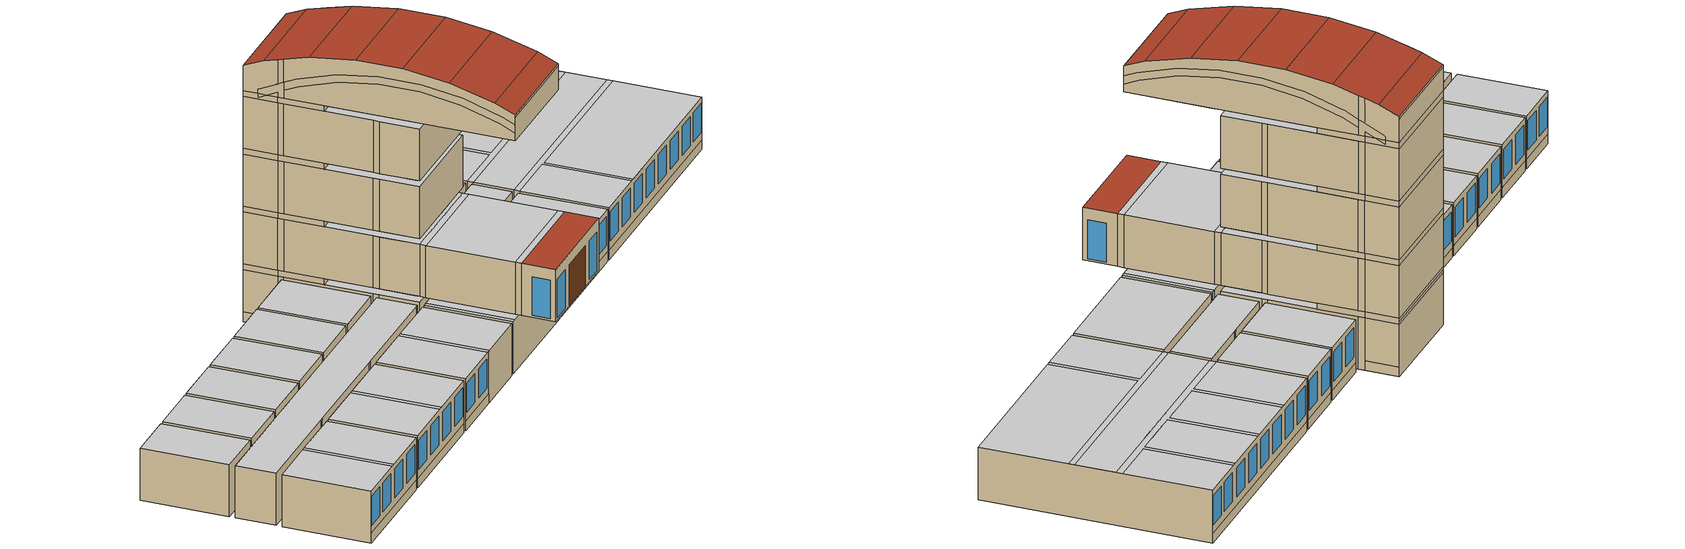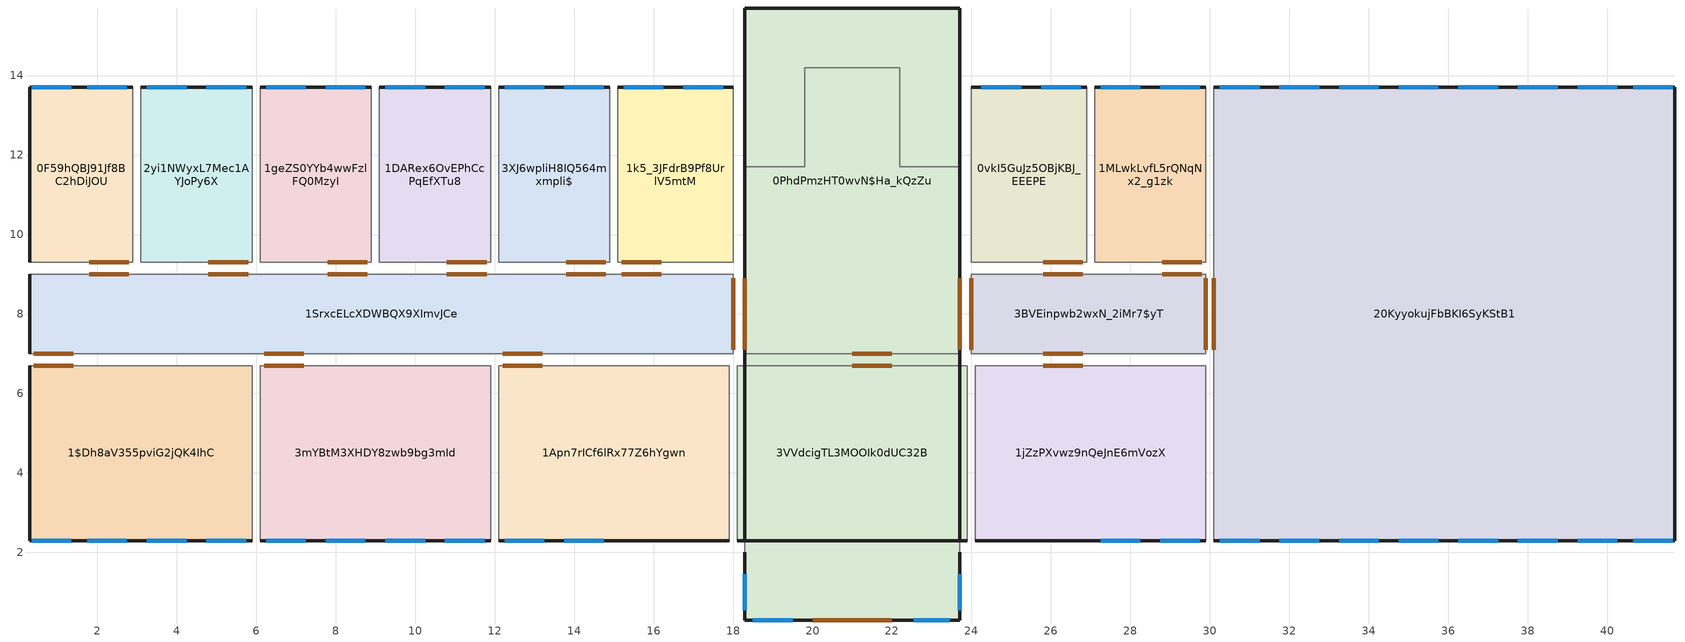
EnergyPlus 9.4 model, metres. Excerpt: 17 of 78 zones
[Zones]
1$Dh8aV355pviG2jQK4IhC
 floor ground (BS Ground Floor): 5.9,6.7 5.9,2.3 0.3,2.3 0.3,6.7 z-3
 wall outside (BS Exterior Wall): 0.3,2.3 5.9,2.3 z-2.5:-0.3
 wall ground (BS Exterior Wall): 0.3,2.3 5.9,2.3 z-3:-2.5; 0.3,6.7 0.3,2.3 z-3:-0.3
 wall to 1SrxcELcXDWBQX9XImvJCe (BS Interior Wall): 5.9,6.7 0.3,6.7 z-3:-0.3
 wall to 3mYBtM3XHDY8zwb9bg3mId (BS Interior Wall): 5.9,2.3 5.9,6.7 z-3:-0.3
 window (BS Exterior Window): 1.75,2.3 2.75,2.3 / 3.25,2.3 4.25,2.3 / 4.75,2.3 5.75,2.3 / 0.35,2.3 1.35,2.3 z-2.1:-0.6
 door inside (BS Door): 1.4,6.7 0.4,6.7 z-3:-0.9
 ceiling to 0v2mq_BpX9j9p4qwRH5aap (BS Ceiling): 2.9,2.3 2.9,6.7 0.3,6.7 0.3,2.3 z-0.3
 ceiling to 1taLmMq_bBhh1yNbf1VwUT (BS Ceiling): 5.9,2.3 5.9,6.7 3.1,6.7 3.1,2.3 z-0.3
 ceiling adiabatic (BS Ceiling): 3.1,2.3 3.1,6.7 2.9,6.7 2.9,2.3 z-0.3
20KyyokujFbBKI6SyKStB1
 floor ground (BS Ground Floor): 41.7,13.7 41.7,2.3 30.1,2.3 30.1,13.7 z-3
 wall outside (BS Exterior Wall): 30.1,2.3 41.7,2.3 / 41.7,13.7 30.1,13.7 z-2.5:-0.3
 wall to 3BVEinpwb2wxN_2iMr7$yT (BS Interior Wall): 30.1,9 30.1,7 z-3:-0.3
 wall adiabatic (BS Interior Wall): 30.1,7 30.1,6.7 / 30.1,9.3 30.1,9 z-3:-0.3
 wall to 1MLwkLvfL5rQNqNx2_g1zk (BS Interior Wall): 30.1,13.7 30.1,9.3 z-3:-0.3
 wall ground (BS Exterior Wall): 30.1,2.3 41.7,2.3 / 41.7,13.7 30.1,13.7 z-3:-2.5; 41.7,2.3 41.7,13.7 z-3:-0.3
 wall to 1jZzPXvwz9nQeJnE6mVozX (BS Interior Wall): 30.1,6.7 30.1,2.3 z-3:-0.3
 window (BS Exterior Window): 39.25,2.3 40.25,2.3 / 33.25,2.3 34.25,2.3 / 34.75,2.3 35.75,2.3 / 36.25,2.3 37.25,2.3 / 31.75,2.3 32.75,2.3 / 37.25,13.7 36.25,13.7 / 38.75,13.7 37.75,13.7 / 41.65,13.7 40.65,13.7 / 35.75,13.7 34.75,13.7 / 31.25,13.7 30.25,13.7 / 34.25,13.7 33.25,13.7 / 37.75,2.3 38.75,2.3 / 30.25,2.3 31.25,2.3 / 40.65,2.3 41.65,2.3 / 40.25,13.7 39.25,13.7 / 32.75,13.7 31.75,13.7 z-2.1:-0.6
 door inside (BS Door): 30.1,8.9 30.1,7.1 z-3:-0.9
 ceiling to 3VG_VaTqzBoOJol37bGgmR (BS Ceiling): 35.9,9.3 35.9,13.7 33.1,13.7 33.1,9.3 z-0.3
 ceiling to 21Xb5cb$P51xr_mPRJf26h (BS Ceiling): 38.9,9.3 38.9,13.7 36.1,13.7 36.1,9.3 z-0.3
 ceiling to 3sefNQ1Hz6sBA3EwjEo9EL (BS Ceiling): 32.9,9.3 32.9,13.7 30.1,13.7 30.1,9.3 z-0.3
 ceiling to 00eVuFlSP5VQRrh6IeRyEc (BS Ceiling): 41.7,7 41.7,9 30.1,9 30.1,7 z-0.3
 ceiling adiabatic (BS Ceiling): 41.7,9 41.7,9.3 39.1,9.3 39.1,13.7 38.9,13.7 38.9,9.3 36.1,9.3 36.1,13.7 35.9,13.7 35.9,9.3 33.1,9.3 33.1,13.7 32.9,13.7 32.9,9.3 30.1,9.3 30.1,9 z-0.3; 41.7,6.7 41.7,7 30.1,7 30.1,6.7 32.9,6.7 32.9,2.3 33.1,2.3 33.1,6.7 z-0.3
 ceiling to 0$eKt6z_TF_fKjXoVEG5Cw (BS Ceiling): 32.9,2.3 32.9,6.7 30.1,6.7 30.1,2.3 z-0.3
 ceiling to 3pQ$Lla7T5pR$Q74pIih7H (BS Ceiling): 41.7,9.3 41.7,13.7 39.1,13.7 39.1,9.3 z-0.3
 ceiling to 0Kht2gt3X4FwYpuImPa9kt (BS Ceiling): 41.7,2.3 41.7,6.7 33.1,6.7 33.1,2.3 z-0.3
0F59hQBJ91Jf8BC2hDiJOU
 floor ground (BS Ground Floor): 2.9,13.7 2.9,9.3 0.3,9.3 0.3,13.7 z-3
 wall outside (BS Exterior Wall): 2.9,13.7 0.3,13.7 z-2.5:-0.3
 wall ground (BS Exterior Wall): 2.9,13.7 0.3,13.7 z-3:-2.5; 0.3,13.7 0.3,9.3 z-3:-0.3
 wall to 1SrxcELcXDWBQX9XImvJCe (BS Interior Wall): 0.3,9.3 2.9,9.3 z-3:-0.3
 wall to 2yi1NWyxL7Mec1AYJoPy6X (BS Interior Wall): 2.9,9.3 2.9,13.7 z-3:-0.3
 window (BS Exterior Window): 1.35,13.7 0.35,13.7 / 2.75,13.7 1.75,13.7 z-2.1:-0.6
 door inside (BS Door): 1.8,9.3 2.8,9.3 z-3:-0.9
 ceiling to 2CcPJE7P9DqwoGopk3Hmw6 (BS Ceiling): 2.9,9.3 2.9,13.7 0.3,13.7 0.3,9.3 z-0.3
0PhdPmzHT0wvN$Ha_kQzZu
 floor adiabatic (BS Interior Floor): 22.2,14.2 22.2,11.7 23.7,11.7 23.7,7 18.3,7 18.3,11.7 19.8,11.7 19.8,14.2 z3; 22.2,14.2 22.2,11.7 23.7,11.7 23.7,7 18.3,7 18.3,11.7 19.8,11.7 19.8,14.2 z9; 22.2,14.2 22.2,11.7 23.7,11.7 23.7,7 18.3,7 18.3,11.7 19.8,11.7 19.8,14.2 z6; 23.7,2.3 23.7,2 18.3,2 18.3,2.3 z0; 23.7,7 23.7,6.7 18.3,6.7 18.3,7 z0; 23.7,7 23.7,6.7 18.3,6.7 18.3,7 z9; 22.2,14.2 22.2,11.7 23.7,11.7 23.7,7 18.3,7 18.3,11.7 19.8,11.7 19.8,14.2 z0
 floor to 3VVdcigTL3MOOIk0dUC32B (BS Interior Floor): 23.7,6.7 23.7,2.3 18.3,2.3 18.3,6.7 z0
 floor to 14cSmkGQb5Chj6GH5bUPRa (BS Interior Floor): 23.7,6.7 23.7,2.3 18.3,2.3 18.3,6.7 z9
 floor ground (BS Ground Floor): 23.7,15.7 23.7,7 18.3,7 18.3,15.7 z-3; 23.7,2 23.7,0.3 18.3,0.3 18.3,2 z0
 wall outside (BS Exterior Wall): 23.7,14 23.7,15.7 18.3,15.7 18.3,14 z3:5.7; 23.7,14 23.7,15.7 18.3,15.7 18.3,14 / 18.3,2 18.3,0.3 23.7,0.3 23.7,2 z0:2.7; 18.3,15.7 18.3,14 / 23.7,14 23.7,15.7 z-2.5:-0.3; 23.7,15.7 18.3,15.7 z8.7:9; 23.7,14 23.7,15.7 / 18.3,15.7 18.3,14 z-0.3:0; 23.7,14 23.7,15.7 18.3,15.7 18.3,14 z2.7:3; 18.3,2.3 23.7,2.3 / 23.7,15.7 18.3,15.7 z9:10.21; 23.7,14 23.7,15.7 18.3,15.7 18.3,14 z5.7:6; 23.7,14 23.7,15.7 18.3,15.7 18.3,14 z6:8.7; 18.3,15.7,9 18.3,15.7,8.7 18.3,14,8.7 18.3,14,9 18.3,14.54,9 18.3,15,8.78 18.3,15,9; 23.7,2.3,10.33 23.7,2.3,9.82 23.7,2.89,10.1 23.7,4.89,10.71 23.7,6.96,11.02 23.7,9.04,11.02 23.7,11.11,10.71 23.7,13.11,10.1 23.7,13.7,9.82 23.7,13.7,11.03 23.7,12.46,11.36 23.7,10.16,11.67 23.7,7.84,11.67 23.7,5.54,11.36 23.7,3.31,10.76; 18.3,14.54,9 18.3,14,9 18.3,14,9.26; 23.7,14,9 23.7,14,8.7 23.7,15.7,8.7 23.7,15.7,9 23.7,15,9 23.7,15,8.78 23.7,14.54,9; 18.3,14,10.94 18.3,14,9.68 18.3,13.7,9.82 18.3,13.7,11.03; 18.3,15.7,10.33 18.3,15.7,9 18.3,15,9 18.3,15,9.2 18.3,14,9.68 18.3,14,10.94 18.3,14.69,10.76; 23.7,13.7,11.03 23.7,13.7,9.82 23.7,14,9.68 23.7,14,10.94; 23.7,14,10.94 23.7,14,9.68 23.7,15,9.2 23.7,15,9 23.7,15.7,9 23.7,15.7,10.33 23.7,14.69,10.76; 18.3,13.7,11.03 18.3,13.7,9.82 18.3,13.11,10.1 18.3,11.11,10.71 18.3,9.04,11.02 18.3,6.96,11.02 18.3,4.89,10.71 18.3,2.89,10.1 18.3,2.3,9.82 18.3,2.3,10.33 18.3,3.31,10.76 18.3,5.54,11.36 18.3,7.84,11.67 18.3,10.16,11.67 18.3,12.46,11.36; 23.7,14,9.26 23.7,14,9 23.7,14.54,9
 wall adiabatic (BS Interior Wall): 18.3,14 18.3,11.7 19.8,11.7 19.8,14.2 22.2,14.2 22.2,11.7 23.7,11.7 23.7,14 z-0.3:0; 18.3,14 18.3,11.7 19.8,11.7 19.8,14.2 22.2,14.2 22.2,11.7 23.7,11.7 23.7,14 z5.7:6; 18.3,14 18.3,11.7 19.8,11.7 19.8,14.2 22.2,14.2 22.2,11.7 23.7,11.7 23.7,14 z2.7:3; 23.7,13.7 23.7,14 / 18.3,9.3 18.3,9 / 23.7,9 23.7,9.3 / 18.3,14 18.3,13.7 z-3:-0.3; 23.7,13.7 23.7,14 / 23.7,2 23.7,2.3 / 18.3,14 18.3,13.7 / 18.3,9.3 18.3,9 / 23.7,6.7 23.7,7 / 18.3,2.3 18.3,2 / 18.3,7 18.3,6.7 / 23.7,9 23.7,9.3 z0:2.7; 18.3,14 18.3,11.7 19.8,11.7 19.8,14.2 22.2,14.2 22.2,11.7 23.7,11.7 23.7,14 z8.7:9; 23.7,15.7 18.3,15.7 z-0.15:0; 18.3,9.3 18.3,9 / 23.7,13.7 23.7,14 / 23.7,9 23.7,9.3 / 18.3,14 18.3,13.7 z3:5.7; 23.7,15.7 18.3,15.7 z-0.3:-0.15; 23.7,13.7 23.7,14 / 18.3,9.3 18.3,9 / 18.3,14 18.3,13.7 / 23.7,9 23.7,9.3 z6:8.7; 23.7,15.7 18.3,15.7 / 18.3,2.3 23.7,2.3 z10.21:10.33; 18.3,13.11,10.1 18.3,13.7,9.82 18.3,13.7,9.4 18.3,12.97,9.74 18.3,11.03,10.34 18.3,9.02,10.64 18.3,6.98,10.64 18.3,4.97,10.34 18.3,3.02,9.74 18.3,2.3,9.4 18.3,2.3,9.82 18.3,2.89,10.1 18.3,4.89,10.71 18.3,6.96,11.02 18.3,9.04,11.02 18.3,11.11,10.71; 23.7,14.54,9 23.7,15,8.78 23.7,15,9; 18.3,15,9 18.3,15,8.78 18.3,14.54,9; 18.3,15,9.2 18.3,15,9 18.3,14.54,9 18.3,14,9.26 18.3,14,9 18.3,13.7,9 18.3,13.7,9.82; 23.7,2.89,10.1 23.7,2.3,9.82 23.7,2.3,9.4 23.7,3.02,9.74 23.7,4.97,10.34 23.7,6.98,10.64 23.7,9.02,10.64 23.7,11.03,10.34 23.7,12.97,9.74 23.7,13.7,9.4 23.7,13.7,9.82 23.7,13.11,10.1 23.7,11.11,10.71 23.7,9.04,11.02 23.7,6.96,11.02 23.7,4.89,10.71; 23.7,13.7,9.82 23.7,13.7,9 23.7,14,9 23.7,14,9.26 23.7,14.54,9 23.7,15,9 23.7,15,9.2
 wall to 1SrxcELcXDWBQX9XImvJCe (BS Interior Wall): 18.3,9 18.3,7 z-3:-0.3
 wall to 2ZA9Zu2EfCDRHYeBd_iRey (BS Interior Wall): 23.7,9.3 23.7,13.7 z6:8.7
 wall to 1Pto60QwP1JvdNmhJOmrlf (BS Interior Wall): 18.3,13.7 18.3,9.3 z6:8.7
 wall to 1FsfTlNHzDiQydR7cbC3bX (BS Interior Wall): 23.7,7 23.7,9 z6:8.7
 wall to 14cSmkGQb5Chj6GH5bUPRa (BS Interior Wall): 18.3,7 23.7,7 z6:8.7
 wall to 0vkI5GuJz5OBjKBJ_EEEPE (BS Interior Wall): 23.7,9.3 23.7,13.7 z-3:-0.3
 wall ground (BS Exterior Wall): 18.3,15.7 18.3,14 / 23.7,14 23.7,15.7 z-3:-2.5; 23.7,15.7 18.3,15.7 z-3:-0.3
 wall to 2kYMI8pg909xJ2DLSV4VwB (BS Interior Wall): 23.7,9.3 23.7,13.7 z3:5.7
 wall to 3BVEinpwb2wxN_2iMr7$yT (BS Interior Wall): 23.7,7 23.7,9 z-3:-0.3
 wall to 0$eKt6z_TF_fKjXoVEG5Cw (BS Interior Wall): 23.7,2.3 23.7,6.7 z0:2.7
 wall to 1QSBlSGG9CGP76GbGKSJ8g (BS Interior Wall): 23.7,9.3 23.7,13.7 z0:2.7
 wall to 2B7cRcVj51Qv4C6__R44xu (BS Interior Wall): 18.3,6.7 18.3,2.3 z0:2.7
 wall to 2HnbZBXN52oxusTs3Un5e7 (BS Interior Wall): 18.3,9 18.3,7 z0:2.7
 wall to 3VV6rr95r3NQwIcU9Gvngz (BS Interior Wall): 18.3,12.97,9.74 18.3,13.7,9.4 18.3,13.7,9 18.3,2.3,9 18.3,2.3,9.4 18.3,3.02,9.74 18.3,4.97,10.34 18.3,6.98,10.64 18.3,9.02,10.64 18.3,11.03,10.34
 wall to 2C1bLb$nf9YhxSJidm6nxU (BS Interior Wall): 23.7,3.02,9.74 23.7,2.3,9.4 23.7,2.3,9 23.7,13.7,9 23.7,13.7,9.4 23.7,12.97,9.74 23.7,11.03,10.34 23.7,9.02,10.64 23.7,6.98,10.64 23.7,4.97,10.34
 wall to 1k5_3JFdrB9Pf8UrlV5mtM (BS Interior Wall): 18.3,13.7 18.3,9.3 z-3:-0.3
 wall to 3RaYI3pSP41vsbJmfPmo2G (BS Interior Wall): 18.3,13.7 18.3,9.3 z3:5.7
 wall to 0CM3trCnD9RO1ae6cHaLbY (BS Interior Wall): 18.3,9 18.3,7 z3:5.7
 wall to 3VVdcigTL3MOOIk0dUC32B (BS Interior Wall): 18.3,7 23.7,7 z-3:-0.3
 wall to 05$4pUp9n7_BM8rl8IyXG4 (BS Interior Wall): 18.3,13.7 18.3,9.3 z0:2.7
 wall to 0bbi7jwFX5EgYtOUiXmMPZ (BS Interior Wall): 18.3,9 18.3,7 z6:8.7
 wall to 00eVuFlSP5VQRrh6IeRyEc (BS Interior Wall): 23.7,7 23.7,9 z0:2.7
 wall to 3SrN4J8$P18hlt_KE0C4pC (BS Interior Wall): 23.7,7 23.7,9 z3:5.7
 wall to 1sKK5eIVD4wRsWgd2sPWuY (BS Interior Wall): 18.3,7 23.7,7 z3:5.7
 window (BS Exterior Window): 18.5,0.3 19.5,0.3 / 23.7,0.55 23.7,1.45 / 22.55,0.3 23.45,0.3 / 18.3,1.45 18.3,0.55 z0.1:2.1
 door inside (BS Door): 23.7,7.1 23.7,8.9 / 21,7 22,7 / 18.3,8.9 18.3,7.1 z3:5.1; 23.7,7.1 23.7,8.9 / 21,7 22,7 / 18.3,8.9 18.3,7.1 z6:8.1; 21,7 22,7 / 18.3,8.9 18.3,7.1 / 23.7,7.1 23.7,8.9 z-3:-0.9; 18.3,8.9 18.3,7.1 / 23.7,7.1 23.7,8.9 z0:2.1
 door (BS Door): 20,0.3 22,0.3 z0:2.1
 ceiling adiabatic (BS Ceiling): 23.7,7 23.7,11.7 22.2,11.7 22.2,14.2 19.8,14.2 19.8,11.7 18.3,11.7 18.3,7 z5.7; 23.7,6.7 23.7,7 18.3,7 18.3,6.7 z2.7; 23.7,2 23.7,2.3 18.3,2.3 18.3,2 z2.7; 23.7,7 23.7,11.7 22.2,11.7 22.2,14.2 19.8,14.2 19.8,11.7 18.3,11.7 18.3,7 z8.7; 23.7,7 23.7,11.7 22.2,11.7 22.2,14.2 19.8,14.2 19.8,11.7 18.3,11.7 18.3,7 z2.7; 23.7,7 23.7,11.7 22.2,11.7 22.2,14.2 19.8,14.2 19.8,11.7 18.3,11.7 18.3,7 z-0.3
 ceiling to 1sKK5eIVD4wRsWgd2sPWuY (BS Ceiling): 23.7,2.3 23.7,6.7 18.3,6.7 18.3,2.3 z2.7
 roof outside (BS Flat Roof): 23.7,5.54,11.36 23.7,7.84,11.67 18.3,7.84,11.67 18.3,5.54,11.36; 18.3,3.31,10.76 18.3,2.3,10.33 23.7,2.3,10.33 23.7,3.31,10.76; 18.3,5.54,11.36 18.3,3.31,10.76 23.7,3.31,10.76 23.7,5.54,11.36; 23.7,7.84 23.7,10.16 18.3,10.16 18.3,7.84 z11.67; 23.7,12.46,11.36 23.7,14.69,10.76 18.3,14.69,10.76 18.3,12.46,11.36; 23.7,10.16,11.67 23.7,12.46,11.36 18.3,12.46,11.36 18.3,10.16,11.67; 23.7,14.69,10.76 23.7,15.7,10.33 18.3,15.7,10.33 18.3,14.69,10.76
 roof outside (BS Ceiling): 23.7,0.3 23.7,2 18.3,2 18.3,0.3 z2.7
1SrxcELcXDWBQX9XImvJCe
 floor ground (BS Ground Floor): 18,9 18,7 0.3,7 0.3,9 z-3
 wall to 1DARex6OvEPhCcPqEfXTu8 (BS Interior Wall): 11.9,9 9.1,9 z-3:-0.3
 wall to 1geZS0YYb4wwFzlFQ0MzyI (BS Interior Wall): 8.9,9 6.1,9 z-3:-0.3
 wall adiabatic (BS Interior Wall): 17.9,7 18,7 / 12.1,9 11.9,9 / 6.1,9 5.9,9 / 3.1,9 2.9,9 / 9.1,9 8.9,9 / 15.1,9 14.9,9 / 11.9,7 12.1,7 / 5.9,7 6.1,7 z-3:-0.3
 wall to 3XJ6wpliH8IQ564mxmpli$ (BS Interior Wall): 14.9,9 12.1,9 z-3:-0.3
 wall ground (BS Exterior Wall): 0.3,9 0.3,7 z-3:-0.3
 wall to 1k5_3JFdrB9Pf8UrlV5mtM (BS Interior Wall): 18,9 15.1,9 z-3:-0.3
 wall to 2yi1NWyxL7Mec1AYJoPy6X (BS Interior Wall): 5.9,9 3.1,9 z-3:-0.3
 wall to 3mYBtM3XHDY8zwb9bg3mId (BS Interior Wall): 6.1,7 11.9,7 z-3:-0.3
 wall to 1Apn7rICf6lRx77Z6hYgwn (BS Interior Wall): 12.1,7 17.9,7 z-3:-0.3
 door inside (BS Door): 12.2,7 13.2,7 / 2.8,9 1.8,9 / 5.8,9 4.8,9 / 18,7.1 18,8.9 / 14.8,9 13.8,9 / 0.4,7 1.4,7 / 16.2,9 15.2,9 / 6.2,7 7.2,7 / 11.8,9 10.8,9 / 8.8,9 7.8,9 z-3:-0.9
 ceiling to 2HnbZBXN52oxusTs3Un5e7 (BS Ceiling): 18,7 18,9 0.3,9 0.3,7 z-0.3
3mYBtM3XHDY8zwb9bg3mId
 floor ground (BS Ground Floor): 11.9,6.7 11.9,2.3 6.1,2.3 6.1,6.7 z-3
 wall outside (BS Exterior Wall): 6.1,2.3 11.9,2.3 z-2.5:-0.3
 wall to 1Apn7rICf6lRx77Z6hYgwn (BS Interior Wall): 11.9,2.3 11.9,6.7 z-3:-0.3
 wall ground (BS Exterior Wall): 6.1,2.3 11.9,2.3 z-3:-2.5
 window (BS Exterior Window): 10.75,2.3 11.75,2.3 / 6.25,2.3 7.25,2.3 / 9.25,2.3 10.25,2.3 / 7.75,2.3 8.75,2.3 z-2.1:-0.6
 door inside (BS Door): 7.2,6.7 6.2,6.7 z-3:-0.9
 ceiling adiabatic (BS Ceiling): 9.1,2.3 9.1,6.7 8.9,6.7 8.9,2.3 z-0.3
 ceiling to 0iEZdLIqfD7x3avzU4ffZa (BS Ceiling): 11.9,2.3 11.9,6.7 9.1,6.7 9.1,2.3 z-0.3
 ceiling to 1taLmMq_bBhh1yNbf1VwUT (BS Ceiling): 8.9,2.3 8.9,6.7 6.1,6.7 6.1,2.3 z-0.3
1jZzPXvwz9nQeJnE6mVozX
 floor ground (BS Ground Floor): 29.9,6.7 29.9,2.3 24.1,2.3 24.1,6.7 z-3
 wall outside (BS Exterior Wall): 27,2.3 29.9,2.3 z-2.5:-0.3
 wall ground (BS Exterior Wall): 24.1,2.3 27,2.3 z-3:-0.3; 27,2.3 29.9,2.3 z-3:-2.5
 wall to 3BVEinpwb2wxN_2iMr7$yT (BS Interior Wall): 29.9,6.7 24.1,6.7 z-3:-0.3
 wall to 3VVdcigTL3MOOIk0dUC32B (BS Interior Wall): 24.1,6.7 24.1,2.3 z-3:-0.3
 window (BS Exterior Window): 28.75,2.3 29.75,2.3 / 27.25,2.3 28.25,2.3 z-2.1:-0.6
 door inside (BS Door): 26.8,6.7 25.8,6.7 z-3:-0.9
 ceiling to 0$eKt6z_TF_fKjXoVEG5Cw (BS Ceiling): 29.9,2.3 29.9,6.7 24.1,6.7 24.1,2.3 z-0.3
1k5_3JFdrB9Pf8UrlV5mtM
 floor ground (BS Ground Floor): 18,13.7 18,9.3 15.1,9.3 15.1,13.7 z-3
 wall outside (BS Exterior Wall): 18,13.7 15.1,13.7 z-2.5:-0.3
 wall ground (BS Exterior Wall): 18,13.7 15.1,13.7 z-3:-2.5
 wall to 3XJ6wpliH8IQ564mxmpli$ (BS Interior Wall): 15.1,13.7 15.1,9.3 z-3:-0.3
 window (BS Exterior Window): 17.75,13.7 16.75,13.7 / 16.25,13.7 15.25,13.7 z-2.1:-0.6
 door inside (BS Door): 15.2,9.3 16.2,9.3 z-3:-0.9
 ceiling to 05$4pUp9n7_BM8rl8IyXG4 (BS Ceiling): 18,9.3 18,13.7 15.1,13.7 15.1,9.3 z-0.3
2yi1NWyxL7Mec1AYJoPy6X
 floor ground (BS Ground Floor): 5.9,13.7 5.9,9.3 3.1,9.3 3.1,13.7 z-3
 wall outside (BS Exterior Wall): 5.9,13.7 3.1,13.7 z-2.5:-0.3
 wall ground (BS Exterior Wall): 5.9,13.7 3.1,13.7 z-3:-2.5
 wall to 1geZS0YYb4wwFzlFQ0MzyI (BS Interior Wall): 5.9,9.3 5.9,13.7 z-3:-0.3
 window (BS Exterior Window): 5.75,13.7 4.75,13.7 / 4.25,13.7 3.25,13.7 z-2.1:-0.6
 door inside (BS Door): 4.8,9.3 5.8,9.3 z-3:-0.9
 ceiling to 2CcPJE7P9DqwoGopk3Hmw6 (BS Ceiling): 5.9,9.3 5.9,13.7 3.1,13.7 3.1,9.3 z-0.3
0vkI5GuJz5OBjKBJ_EEEPE
 floor ground (BS Ground Floor): 26.9,13.7 26.9,9.3 24,9.3 24,13.7 z-3
 wall outside (BS Exterior Wall): 26.9,13.7 24,13.7 z-2.5:-0.3
 wall ground (BS Exterior Wall): 26.9,13.7 24,13.7 z-3:-2.5
 wall to 1MLwkLvfL5rQNqNx2_g1zk (BS Interior Wall): 26.9,9.3 26.9,13.7 z-3:-0.3
 wall to 3BVEinpwb2wxN_2iMr7$yT (BS Interior Wall): 24,9.3 26.9,9.3 z-3:-0.3
 window (BS Exterior Window): 26.75,13.7 25.75,13.7 / 25.25,13.7 24.25,13.7 z-2.1:-0.6
 door inside (BS Door): 25.8,9.3 26.8,9.3 z-3:-0.9
 ceiling to 1QSBlSGG9CGP76GbGKSJ8g (BS Ceiling): 26.9,9.3 26.9,13.7 24,13.7 24,9.3 z-0.3
1MLwkLvfL5rQNqNx2_g1zk
 floor ground (BS Ground Floor): 29.9,13.7 29.9,9.3 27.1,9.3 27.1,13.7 z-3
 wall outside (BS Exterior Wall): 29.9,13.7 27.1,13.7 z-2.5:-0.3
 wall to 3BVEinpwb2wxN_2iMr7$yT (BS Interior Wall): 27.1,9.3 29.9,9.3 z-3:-0.3
 wall ground (BS Exterior Wall): 29.9,13.7 27.1,13.7 z-3:-2.5
 window (BS Exterior Window): 28.25,13.7 27.25,13.7 / 29.75,13.7 28.75,13.7 z-2.1:-0.6
 door inside (BS Door): 28.8,9.3 29.8,9.3 z-3:-0.9
 ceiling to 08enjGMu51g8uLhNew1tqP (BS Ceiling): 29.9,9.3 29.9,13.7 27.1,13.7 27.1,9.3 z-0.3
3BVEinpwb2wxN_2iMr7$yT
 floor ground (BS Ground Floor): 29.9,9 29.9,7 24,7 24,9 z-3
 wall adiabatic (BS Interior Wall): 24,7 24.1,7 / 27.1,9 26.9,9 z-3:-0.3
 door inside (BS Door): 29.8,9 28.8,9 / 24,8.9 24,7.1 / 26.8,9 25.8,9 / 25.8,7 26.8,7 / 29.9,7.1 29.9,8.9 z-3:-0.9
 ceiling to 00eVuFlSP5VQRrh6IeRyEc (BS Ceiling): 29.9,7 29.9,9 24,9 24,7 z-0.3
1Apn7rICf6lRx77Z6hYgwn
 floor ground (BS Ground Floor): 17.9,6.7 17.9,2.3 12.1,2.3 12.1,6.7 z-3
 wall outside (BS Exterior Wall): 12.1,2.3 15,2.3 z-2.5:-0.3
 wall ground (BS Exterior Wall): 12.1,2.3 15,2.3 z-3:-2.5; 15,2.3 17.9,2.3 z-3:-0.3
 wall to 3VVdcigTL3MOOIk0dUC32B (BS Interior Wall): 17.9,2.3 17.9,6.7 z-3:-0.3
 window (BS Exterior Window): 12.25,2.3 13.25,2.3 / 13.75,2.3 14.75,2.3 z-2.1:-0.6
 door inside (BS Door): 13.2,6.7 12.2,6.7 z-3:-0.9
 ceiling to 2B7cRcVj51Qv4C6__R44xu (BS Ceiling): 17.9,2.3 17.9,6.7 15.1,6.7 15.1,2.3 z-0.3
 ceiling adiabatic (BS Ceiling): 15.1,2.3 15.1,6.7 14.9,6.7 14.9,2.3 z-0.3
 ceiling to 0iEZdLIqfD7x3avzU4ffZa (BS Ceiling): 14.9,2.3 14.9,6.7 12.1,6.7 12.1,2.3 z-0.3
3VVdcigTL3MOOIk0dUC32B
 floor ground (BS Ground Floor): 23.9,6.7 23.9,2.3 18.1,2.3 18.1,6.7 z-3
 wall outside (BS Exterior Wall): 18.1,2.3 23.9,2.3 z-3:-0.3
 wall adiabatic (BS Interior Wall): 23.9,6.7 23.7,6.7 / 18.3,6.7 18.1,6.7 z-3:-0.3
 door inside (BS Door): 22,6.7 21,6.7 z-3:-0.9
 ceiling adiabatic (BS Ceiling): 23.9,2.3 23.9,6.7 23.7,6.7 23.7,2.3 z-0.3; 18.3,2.3 18.3,6.7 18.1,6.7 18.1,2.3 z-0.3
3XJ6wpliH8IQ564mxmpli$
 floor ground (BS Ground Floor): 14.9,13.7 14.9,9.3 12.1,9.3 12.1,13.7 z-3
 wall outside (BS Exterior Wall): 14.9,13.7 12.1,13.7 z-2.5:-0.3
 wall ground (BS Exterior Wall): 14.9,13.7 12.1,13.7 z-3:-2.5
 wall to 1DARex6OvEPhCcPqEfXTu8 (BS Interior Wall): 12.1,13.7 12.1,9.3 z-3:-0.3
 window (BS Exterior Window): 14.75,13.7 13.75,13.7 / 13.25,13.7 12.25,13.7 z-2.1:-0.6
 door inside (BS Door): 13.8,9.3 14.8,9.3 z-3:-0.9
 ceiling to 2feNlfknz8J8XEHBxJT6K2 (BS Ceiling): 14.9,9.3 14.9,13.7 12.1,13.7 12.1,9.3 z-0.3
1geZS0YYb4wwFzlFQ0MzyI
 floor ground (BS Ground Floor): 8.9,13.7 8.9,9.3 6.1,9.3 6.1,13.7 z-3
 wall outside (BS Exterior Wall): 8.9,13.7 6.1,13.7 z-2.5:-0.3
 wall ground (BS Exterior Wall): 8.9,13.7 6.1,13.7 z-3:-2.5
 wall to 1DARex6OvEPhCcPqEfXTu8 (BS Interior Wall): 8.9,9.3 8.9,13.7 z-3:-0.3
 window (BS Exterior Window): 7.25,13.7 6.25,13.7 / 8.75,13.7 7.75,13.7 z-2.1:-0.6
 door inside (BS Door): 7.8,9.3 8.8,9.3 z-3:-0.9
 ceiling to 2feNlfknz8J8XEHBxJT6K2 (BS Ceiling): 8.9,9.3 8.9,13.7 6.1,13.7 6.1,9.3 z-0.3
1DARex6OvEPhCcPqEfXTu8
 floor ground (BS Ground Floor): 11.9,13.7 11.9,9.3 9.1,9.3 9.1,13.7 z-3
 wall outside (BS Exterior Wall): 11.9,13.7 9.1,13.7 z-2.5:-0.3
 wall ground (BS Exterior Wall): 11.9,13.7 9.1,13.7 z-3:-2.5
 window (BS Exterior Window): 11.75,13.7 10.75,13.7 / 10.25,13.7 9.25,13.7 z-2.1:-0.6
 door inside (BS Door): 10.8,9.3 11.8,9.3 z-3:-0.9
 ceiling to 2feNlfknz8J8XEHBxJT6K2 (BS Ceiling): 11.9,9.3 11.9,13.7 9.1,13.7 9.1,9.3 z-0.3
[Building]
None: North Axis=0; Terrain=Suburbs; Loads Convergence Tolerance Value=0.04; Temperature Convergence Tolerance Value=0.4; Solar Distribution=FullInteriorAndExterior; Maximum Number of Warmup Days=25; Minimum Number of Warmup Days=6
[Site:Location]
DENVER_STAPLETON_CO_USA_WMO_724690: Latitude=39.77; Longitude=-104.87; Time Zone=-7; Elevation=1611
[SizingPeriod:DesignDay] Day of Month=21; Humidity Condition Type=Wetbulb; Barometric Pressure=83411; Rain Indicator=No; Snow Indicator=No; Daylight Saving Time Indicator=No; Solar Model Indicator=ASHRAEClearSky
Name | Month | Day Type | Maximum DryBulb Temperature | Daily DryBulb Temperature Range | Wetbulb or DewPoint at Maximum DryBulb | Wind Speed | Wind Direction | Sky Clearness
DENVER_STAPLETON Ann Htg 99.6% Condns DB | 12 | WinterDesignDay | -20 | 0 | -20 | 2.3 | 180 | 0
DENVER_STAPLETON Ann Clg .4% Condns DB=>MWB | 7 | SummerDesignDay | 34.1 | 15.2 | 15.8 | 4 | 120 | 1
[MATERIAL] Roughness=MediumRough; Thermal Absorptance=0.9; Solar Absorptance=0.7; Visible Absorptance=0.7
Name | Thickness | Conductivity | Density | Specific Heat
hardwood | 0.04 | 0.13 | 650 | 1500
concrete_CEM_II_BS325R_wz05 | 0.175 | 2.1 | 2420 | 1000
EPS_040_15 | 0.07 | 0.04 | 15 | 1500
lime_plaster | 0.01 | 0.7 | 1600 | 850
vertical_core_brick_700 | 0.15 | 0.13 | 695 | 850
cement_floating_screed_2_bottom | 0.04 | 1.4 | 1990 | 1000
foam_glass_board_130 | 0.12 | 0.065 | 130 | 840
gravel_single_granular | 0.03 | 0.814 | 1500 | 840
[WINDOWMATERIAL:SIMPLEGLAZINGSYSTEM]
Glas1995_2015AluoderStahlfensterWaermeschutzverglasungzweifach: UFactor=1.24754; Solar Heat Gain Coefficient=0.65
[CONSTRUCTION]
BS Exterior Window: Glas1995_2015AluoderStahlfensterWaermeschutzverglasungzweifach
BS Door: hardwood
BS Exterior Wall: EPS_040_15, concrete_CEM_II_BS325R_wz05
BS Interior Wall: lime_plaster, vertical_core_brick_700, lime_plaster
BS Ground Floor; BS Interior Floor: concrete_CEM_II_BS325R_wz05, EPS_040_15, cement_floating_screed_2_bottom
BS Ceiling: cement_floating_screed_2_bottom, EPS_040_15, concrete_CEM_II_BS325R_wz05
BS Flat Roof: gravel_single_granular, foam_glass_board_130, concrete_CEM_II_BS325R_wz05
[ZONE] Type=1; Multiplier=1; Ceiling Height=autocalculate; Floor Area=autocalculate; Part of Total Floor Area=Yes
Name | Volume
1$Dh8aV355pviG2jQK4IhC | 66.528
20KyyokujFbBKI6SyKStB1 | 357.048
0F59hQBJ91Jf8BC2hDiJOU | 30.888
0PhdPmzHT0wvN$Ha_kQzZu | 786.189
1SrxcELcXDWBQX9XImvJCe | 95.58
3mYBtM3XHDY8zwb9bg3mId; 1jZzPXvwz9nQeJnE6mVozX; 1Apn7rICf6lRx77Z6hYgwn; 3VVdcigTL3MOOIk0dUC32B | 68.904
1k5_3JFdrB9Pf8UrlV5mtM; 0vkI5GuJz5OBjKBJ_EEEPE | 34.452
2yi1NWyxL7Mec1AYJoPy6X; 1MLwkLvfL5rQNqNx2_g1zk; 3XJ6wpliH8IQ564mxmpli$; 1geZS0YYb4wwFzlFQ0MzyI; 1DARex6OvEPhCcPqEfXTu8 | 33.264
3BVEinpwb2wxN_2iMr7$yT | 31.86
[PEOPLE] Number of People Schedule=Schedule People Single office; Number of People Calculation Method=People/Area; People per Zone Floor Area=0.0714286; Fraction Radiant=0.5; Sensible Heat Fraction=autocalculate; Activity Level Schedule=Schedule Activity 70; Carbon Dioxide Generation Rate=3.82e-08; Enable ASHRAE 55 Comfort Warnings=No; Mean Radiant Temperature Calculation Type=ZoneAveraged; Clothing Insulation Calculation Method=ClothingInsulationSchedule
Name | Zone or ZoneList
1$Dh8aV355pviG2jQK4IhC | 1$Dh8aV355pviG2jQK4IhC
20KyyokujFbBKI6SyKStB1 | 20KyyokujFbBKI6SyKStB1
0F59hQBJ91Jf8BC2hDiJOU | 0F59hQBJ91Jf8BC2hDiJOU
0PhdPmzHT0wvN$Ha_kQzZu | 0PhdPmzHT0wvN$Ha_kQzZu
1SrxcELcXDWBQX9XImvJCe | 1SrxcELcXDWBQX9XImvJCe
3mYBtM3XHDY8zwb9bg3mId | 3mYBtM3XHDY8zwb9bg3mId
1jZzPXvwz9nQeJnE6mVozX | 1jZzPXvwz9nQeJnE6mVozX
1k5_3JFdrB9Pf8UrlV5mtM | 1k5_3JFdrB9Pf8UrlV5mtM
2yi1NWyxL7Mec1AYJoPy6X | 2yi1NWyxL7Mec1AYJoPy6X
0vkI5GuJz5OBjKBJ_EEEPE | 0vkI5GuJz5OBjKBJ_EEEPE
1MLwkLvfL5rQNqNx2_g1zk | 1MLwkLvfL5rQNqNx2_g1zk
3BVEinpwb2wxN_2iMr7$yT | 3BVEinpwb2wxN_2iMr7$yT
1Apn7rICf6lRx77Z6hYgwn | 1Apn7rICf6lRx77Z6hYgwn
3VVdcigTL3MOOIk0dUC32B | 3VVdcigTL3MOOIk0dUC32B
3XJ6wpliH8IQ564mxmpli$ | 3XJ6wpliH8IQ564mxmpli$
1geZS0YYb4wwFzlFQ0MzyI | 1geZS0YYb4wwFzlFQ0MzyI
1DARex6OvEPhCcPqEfXTu8 | 1DARex6OvEPhCcPqEfXTu8
[LIGHTS] Schedule=Schedule Lighting Single office; Design Level Calculation Method=Watts/Area; Watts per Zone Floor Area=15.9; Return Air Fraction=0; Fraction Radiant=0.42; Fraction Visible=0.18; Fraction Replaceable=1; EndUse Subcategory=General; Return Air Fraction Calculated from Plenum Temperature=No; Return Air Fraction Function of Plenum Temperature Coefficient 1=0; Return Air Fraction Function of Plenum Temperature Coefficient 2=0
Name | Zone or ZoneList
1$Dh8aV355pviG2jQK4IhC | 1$Dh8aV355pviG2jQK4IhC
20KyyokujFbBKI6SyKStB1 | 20KyyokujFbBKI6SyKStB1
0F59hQBJ91Jf8BC2hDiJOU | 0F59hQBJ91Jf8BC2hDiJOU
0PhdPmzHT0wvN$Ha_kQzZu | 0PhdPmzHT0wvN$Ha_kQzZu
1SrxcELcXDWBQX9XImvJCe | 1SrxcELcXDWBQX9XImvJCe
3mYBtM3XHDY8zwb9bg3mId | 3mYBtM3XHDY8zwb9bg3mId
1jZzPXvwz9nQeJnE6mVozX | 1jZzPXvwz9nQeJnE6mVozX
1k5_3JFdrB9Pf8UrlV5mtM | 1k5_3JFdrB9Pf8UrlV5mtM
2yi1NWyxL7Mec1AYJoPy6X | 2yi1NWyxL7Mec1AYJoPy6X
0vkI5GuJz5OBjKBJ_EEEPE | 0vkI5GuJz5OBjKBJ_EEEPE
1MLwkLvfL5rQNqNx2_g1zk | 1MLwkLvfL5rQNqNx2_g1zk
3BVEinpwb2wxN_2iMr7$yT | 3BVEinpwb2wxN_2iMr7$yT
1Apn7rICf6lRx77Z6hYgwn | 1Apn7rICf6lRx77Z6hYgwn
3VVdcigTL3MOOIk0dUC32B | 3VVdcigTL3MOOIk0dUC32B
3XJ6wpliH8IQ564mxmpli$ | 3XJ6wpliH8IQ564mxmpli$
1geZS0YYb4wwFzlFQ0MzyI | 1geZS0YYb4wwFzlFQ0MzyI
1DARex6OvEPhCcPqEfXTu8 | 1DARex6OvEPhCcPqEfXTu8
[ELECTRICEQUIPMENT] Schedule=Schedule Equipment Single office; Design Level Calculation Method=Watts/Area; Watts per Zone Floor Area=7; Fraction Latent=0; Fraction Radiant=0; Fraction Lost=0; EndUse Subcategory=General
Name | Zone or ZoneList
1$Dh8aV355pviG2jQK4IhC | 1$Dh8aV355pviG2jQK4IhC
20KyyokujFbBKI6SyKStB1 | 20KyyokujFbBKI6SyKStB1
0F59hQBJ91Jf8BC2hDiJOU | 0F59hQBJ91Jf8BC2hDiJOU
0PhdPmzHT0wvN$Ha_kQzZu | 0PhdPmzHT0wvN$Ha_kQzZu
1SrxcELcXDWBQX9XImvJCe | 1SrxcELcXDWBQX9XImvJCe
3mYBtM3XHDY8zwb9bg3mId | 3mYBtM3XHDY8zwb9bg3mId
1jZzPXvwz9nQeJnE6mVozX | 1jZzPXvwz9nQeJnE6mVozX
1k5_3JFdrB9Pf8UrlV5mtM | 1k5_3JFdrB9Pf8UrlV5mtM
2yi1NWyxL7Mec1AYJoPy6X | 2yi1NWyxL7Mec1AYJoPy6X
0vkI5GuJz5OBjKBJ_EEEPE | 0vkI5GuJz5OBjKBJ_EEEPE
1MLwkLvfL5rQNqNx2_g1zk | 1MLwkLvfL5rQNqNx2_g1zk
3BVEinpwb2wxN_2iMr7$yT | 3BVEinpwb2wxN_2iMr7$yT
1Apn7rICf6lRx77Z6hYgwn | 1Apn7rICf6lRx77Z6hYgwn
3VVdcigTL3MOOIk0dUC32B | 3VVdcigTL3MOOIk0dUC32B
3XJ6wpliH8IQ564mxmpli$ | 3XJ6wpliH8IQ564mxmpli$
1geZS0YYb4wwFzlFQ0MzyI | 1geZS0YYb4wwFzlFQ0MzyI
1DARex6OvEPhCcPqEfXTu8 | 1DARex6OvEPhCcPqEfXTu8
[ZONEINFILTRATION:DESIGNFLOWRATE] Schedule=Continuous; Design Flow Rate Calculation Method=AirChanges/Hour; Air Changes per Hour=0.2; Constant Term Coefficient=1; Temperature Term Coefficient=0; Velocity Term Coefficient=0; Velocity Squared Term Coefficient=0
Name | Zone or ZoneList
1$Dh8aV355pviG2jQK4IhC | 1$Dh8aV355pviG2jQK4IhC
20KyyokujFbBKI6SyKStB1 | 20KyyokujFbBKI6SyKStB1
0F59hQBJ91Jf8BC2hDiJOU | 0F59hQBJ91Jf8BC2hDiJOU
0PhdPmzHT0wvN$Ha_kQzZu | 0PhdPmzHT0wvN$Ha_kQzZu
1SrxcELcXDWBQX9XImvJCe | 1SrxcELcXDWBQX9XImvJCe
3mYBtM3XHDY8zwb9bg3mId | 3mYBtM3XHDY8zwb9bg3mId
1jZzPXvwz9nQeJnE6mVozX | 1jZzPXvwz9nQeJnE6mVozX
1k5_3JFdrB9Pf8UrlV5mtM | 1k5_3JFdrB9Pf8UrlV5mtM
2yi1NWyxL7Mec1AYJoPy6X | 2yi1NWyxL7Mec1AYJoPy6X
0vkI5GuJz5OBjKBJ_EEEPE | 0vkI5GuJz5OBjKBJ_EEEPE
1MLwkLvfL5rQNqNx2_g1zk | 1MLwkLvfL5rQNqNx2_g1zk
3BVEinpwb2wxN_2iMr7$yT | 3BVEinpwb2wxN_2iMr7$yT
1Apn7rICf6lRx77Z6hYgwn | 1Apn7rICf6lRx77Z6hYgwn
3VVdcigTL3MOOIk0dUC32B | 3VVdcigTL3MOOIk0dUC32B
3XJ6wpliH8IQ564mxmpli$ | 3XJ6wpliH8IQ564mxmpli$
1geZS0YYb4wwFzlFQ0MzyI | 1geZS0YYb4wwFzlFQ0MzyI
1DARex6OvEPhCcPqEfXTu8 | 1DARex6OvEPhCcPqEfXTu8
[HVACTEMPLATE:THERMOSTAT]
Name | Heating Setpoint Schedule | Cooling Setpoint Schedule
STAT_default | H_SetBack_20 | C_SetBack_25
STATS Single office | Schedule Heating Single office | Schedule Cooling Single office
[HVACTEMPLATE:ZONE:IDEALLOADSAIRSYSTEM] Template Thermostat=STATS Single office; Maximum Heating Supply Air Temperature=50; Minimum Cooling Supply Air Temperature=13; Maximum Heating Supply Air Humidity Ratio=0.0156; Minimum Cooling Supply Air Humidity Ratio=0.0077; Heating Limit=NoLimit; Cooling Limit=NoLimit; Heating Availability Schedule=On; Cooling Availability Schedule=On; Dehumidification Control Type=ConstantSensibleHeatRatio; Cooling Sensible Heat Ratio=0.7; Dehumidification Setpoint=60; Humidification Control Type=None; Humidification Setpoint=30; Outdoor Air Method=None; Outdoor Air Flow Rate per Person=0.00944; Outdoor Air Flow Rate per Zone Floor Area=0; Outdoor Air Flow Rate per Zone=0; Demand Controlled Ventilation Type=None; Outdoor Air Economizer Type=NoEconomizer; Heat Recovery Type=None; Sensible Heat Recovery Effectiveness=0.7; Latent Heat Recovery Effectiveness=0.65
1$Dh8aV355pviG2jQK4IhC; 20KyyokujFbBKI6SyKStB1; 0F59hQBJ91Jf8BC2hDiJOU; 0PhdPmzHT0wvN$Ha_kQzZu; 1SrxcELcXDWBQX9XImvJCe; 3mYBtM3XHDY8zwb9bg3mId; 1jZzPXvwz9nQeJnE6mVozX; 1k5_3JFdrB9Pf8UrlV5mtM; 2yi1NWyxL7Mec1AYJoPy6X; 0vkI5GuJz5OBjKBJ_EEEPE; 1MLwkLvfL5rQNqNx2_g1zk; 3BVEinpwb2wxN_2iMr7$yT; 1Apn7rICf6lRx77Z6hYgwn; 3VVdcigTL3MOOIk0dUC32B; 3XJ6wpliH8IQ564mxmpli$; 1geZS0YYb4wwFzlFQ0MzyI; 1DARex6OvEPhCcPqEfXTu8
[SCHEDULE:DAY:HOURLY]
Schedule Heating Single office: 21, 21, 21, 21, 21, 21, 21, 21, 21, 21, 21, 21, 21, 21, 21, 21, 21, 21, 21, 21, 21, 21, 21, 21
Schedule Cooling Single office: 25, 25, 25, 25, 25, 25, 25, 25, 25, 25, 25, 25, 25, 25, 25, 25, 25, 25, 25, 25, 25, 25, 25, 25
Schedule People Single office: 0, 0, 0, 0, 0, 0, 0, 0.2, 0.4, 0.6, 0.8, 0.8, 0.4, 0.6, 0.8, 0.8, 0.4, 0.2, 0, 0, 0, 0, 0, 0
Schedule Equipment Single office: 0.1, 0.1, 0.1, 0.1, 0.1, 0.1, 0.1, 0.2, 0.4, 0.6, 0.8, 0.8, 0.4, 0.6, 0.8, 0.8, 0.4, 0.2, 0.1, 0.1, 0.1, 0.1, 0.1, 0.1
Schedule Lighting Single office: 0, 0, 0, 0, 0, 0, 1, 1, 1, 1, 1, 1, 1, 1, 1, 1, 1, 1, 0, 0, 0, 0, 0, 0
[SCHEDULE:WEEK:COMPACT]
Schedule Heating Single office: AllDays, Schedule Heating Single office
Schedule Cooling Single office: AllDays, Schedule Cooling Single office
Schedule People Single office: AllDays, Schedule People Single office
Schedule Equipment Single office: AllDays, Schedule Equipment Single office
Schedule Lighting Single office: AllDays, Schedule Lighting Single office
[SCHEDULE:YEAR]
Schedule Heating Single office: Schedule Heating Single office, 1, 1, 12, 31
Schedule Cooling Single office: Schedule Cooling Single office, 1, 1, 12, 31
Schedule People Single office: Schedule People Single office, 1, 1, 12, 31
Schedule Equipment Single office: Schedule Equipment Single office, 1, 1, 12, 31
Schedule Lighting Single office: Schedule Lighting Single office, 1, 1, 12, 31
[Schedule:Compact]
Continuous; On: Through: 12/31, For: AllDays, Until: 24:00, 1
[SCHEDULE:COMPACT]
H_SetBack_20: Through: 12/31, For: Alldays, Until: 5:00, 18, Until: 21:00, 20, Until: 24:00, 18
C_SetBack_25: Through: 12/31, For: Alldays, Until: 5:00, 26, Until: 21:00, 25, Until: 24:00, 26
Schedule Activity 70: Through: 12/31, For: Alldays, Until: 24:00, 70
